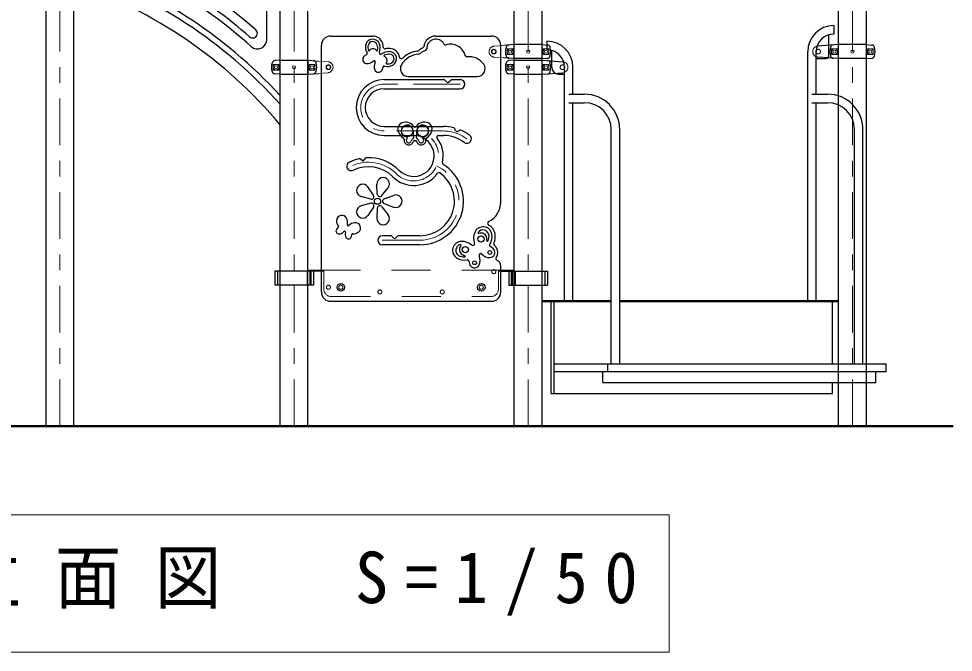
# Model space of a CAD drawing. Units: millimetres on the paper, scale 1:50. Extents: x -385 to 0, y -594 to 267.
# Drawn here: x -107 to -47.1, y -141.2 to -100.6 of the extents above; entities that cross this region are included whole.
import ezdxf

# ---------------------------------------------------------------- set-up
doc = ezdxf.new("R2010")
doc.units = ezdxf.units.MM
doc.linetypes.add('USER1', pattern=[4.5, 2.5, -2])
doc.linetypes.add('USER2', pattern=[6, 3, -1, 1, -1])
doc.layers.add('LY_1', color=7, linetype='Continuous', lineweight=25)
doc.styles.add('ＭＳ ゴシック', font='')
doc.styles.get('ＭＳ ゴシック').set_extended_font_data('MS Gothic')

msp = doc.modelspace()

# ---------------------------------------------------------------- linework, layer by layer
at = {"layer": 'LY_1'}
for p, q in [((-105.248, -126.662), (-105.248, -77.081)), ((-103.466, -126.662), (-103.466, -77.081)), ((-90.248, -126.662), (-90.248, -87.081)), ((-88.466, -126.662), (-88.466, -87.081)), ((-75.248, -126.662), (-75.248, -87.081)), ((-73.466, -126.662), (-73.466, -87.081)), ((-91.107, -101.888), (-91.107, -88.531)), ((-54.463, -126.662), (-54.463, -97.081)), ((-52.681, -126.662), (-52.681, -97.081)), ((-54.77, -100.99), (-54.77, -101.534)), ((-87.007, -101.662), (-84.317, -101.662)), ((-80.27, -101.662), (-76.707, -101.662)), ((-55.081, -102.902), (-55.081, -101.577)), ((-87.607, -118.062), (-87.607, -102.262)), ((-76.107, -112.302), (-76.107, -102.262)), ((-75.277, -102.212), (-75.907, -102.267)), ((-73.437, -102.212), (-75.277, -102.212)), ((-73.437, -102.212), (-73.121, -102.239)), ((-73.159, -101.99), (-73.159, -102.534)), ((-54.493, -102.212), (-55.799, -102.313)), ((-52.652, -102.212), (-54.493, -102.212)), ((-52.652, -102.212), (-52.337, -102.239)), ((-72.848, -103.662), (-72.848, -102.577)), ((-56.442, -118.662), (-56.442, -102.662)), ((-55.898, -105.39), (-55.898, -102.662)), ((-54.493, -103.112), (-55.799, -103.01)), ((-90.277, -103.212), (-90.593, -103.239)), ((-90.277, -103.212), (-88.436, -103.212)), ((-88.437, -103.212), (-87.807, -103.267)), ((-75.277, -103.112), (-75.907, -103.056)), ((-75.277, -103.212), (-75.593, -103.239)), ((-73.437, -103.112), (-75.277, -103.112)), ((-75.277, -103.212), (-73.436, -103.212)), ((-73.437, -103.112), (-73.121, -103.084)), ((-73.436, -103.212), (-72.13, -103.313)), ((-55.898, -103.102), (-55.281, -103.102)), ((-52.652, -103.112), (-54.493, -103.112)), ((-52.652, -103.112), (-52.337, -103.084)), ((-90.277, -104.112), (-90.593, -104.084)), ((-90.277, -104.112), (-88.436, -104.112)), ((-88.437, -104.112), (-87.807, -104.056)), ((-75.277, -104.112), (-75.593, -104.084)), ((-75.277, -104.112), (-73.436, -104.112)), ((-73.436, -104.112), (-72.13, -104.01)), ((-72.408, -104.102), (-72.031, -104.102)), ((-72.031, -118.662), (-72.031, -103.662)), ((-71.487, -105.39), (-71.487, -103.662)), ((-83.587, -104.457), (-79.753, -104.457)), ((-82.046, -104.257), (-77.614, -104.257)), ((-79.563, -104.613), (-79.697, -104.48)), ((-79.45, -104.613), (-79.317, -104.48)), ((-79.261, -104.457), (-78.707, -104.457)), ((-83.587, -105.037), (-78.707, -105.037)), ((-71.759, -105.39), (-70.759, -105.39)), ((-56.17, -105.39), (-55.17, -105.39)), ((-71.759, -105.934), (-70.759, -105.934)), ((-71.487, -118.662), (-71.487, -105.934)), ((-56.17, -105.934), (-55.17, -105.934)), ((-55.898, -118.662), (-55.898, -105.934)), ((-83.587, -107.457), (-79.787, -107.457)), ((-78.998, -107.733), (-79.075, -107.578)), ((-78.891, -107.77), (-78.735, -107.693)), ((-69.031, -122.662), (-69.031, -107.662)), ((-68.487, -122.662), (-68.487, -107.662)), ((-53.442, -122.662), (-53.442, -107.662)), ((-52.898, -122.662), (-52.898, -107.662)), ((-83.587, -108.037), (-81.689, -108.037)), ((-80.109, -108.037), (-79.787, -108.037)), ((-84.995, -109.644), (-85.133, -109.539)), ((-84.883, -109.629), (-84.777, -109.491)), ((-84.262, -111.868), (-84.621, -111.335)), ((-84.023, -111.79), (-84.045, -111.148)), ((-83.725, -111.886), (-83.33, -111.381)), ((-84.446, -112.121), (-85.063, -111.944)), ((-83.577, -112.09), (-82.974, -111.871)), ((-84.446, -112.373), (-85.063, -112.549)), ((-83.577, -112.403), (-82.974, -112.622)), ((-84.262, -112.625), (-84.621, -113.158)), ((-84.023, -112.703), (-84.045, -113.345)), ((-83.725, -112.607), (-83.33, -113.113)), ((-83.153, -114.457), (-83.707, -114.457)), ((-82.963, -114.613), (-83.097, -114.48)), ((-82.85, -114.613), (-82.717, -114.48)), ((-81.287, -114.457), (-82.661, -114.457)), ((-81.287, -115.037), (-83.707, -115.037)), ((-90.593, -116.726), (-90.593, -117.626)), ((-87.607, -116.726), (-90.593, -116.726)), ((-90.427, -116.726), (-90.427, -117.626)), ((-88.522, -116.726), (-88.522, -117.626)), ((-88.466, -116.662), (-87.607, -116.662)), ((-88.335, -116.726), (-88.335, -117.626)), ((-88.276, -116.726), (-88.276, -117.626)), ((-88.121, -116.726), (-88.121, -117.626)), ((-76.107, -118.062), (-76.107, -116.405)), ((-76.107, -116.662), (-75.248, -116.662)), ((-76.107, -116.726), (-73.121, -116.726)), ((-75.593, -116.726), (-75.593, -117.626)), ((-75.438, -116.726), (-75.438, -117.626)), ((-75.379, -116.726), (-75.379, -117.626)), ((-75.191, -116.726), (-75.191, -117.626)), ((-73.287, -116.726), (-73.287, -117.626)), ((-73.121, -116.726), (-73.121, -117.626)), ((-88.121, -117.626), (-90.593, -117.626)), ((-75.593, -117.626), (-73.121, -117.626)), ((-87.007, -118.662), (-76.707, -118.662)), ((-72.885, -124.562), (-72.885, -118.662)), ((-72.695, -124.562), (-72.695, -118.662)), ((-54.854, -122.662), (-54.854, -118.662)), ((-72.695, -122.662), (-51.417, -122.662)), ((-69.257, -123.162), (-69.257, -122.662)), ((-51.417, -123.162), (-51.417, -122.662)), ((-72.695, -123.162), (-51.417, -123.162)), ((-69.561, -123.862), (-69.561, -123.162)), ((-52.068, -123.862), (-52.068, -123.162)), ((-69.561, -123.862), (-52.068, -123.862)), ((-54.854, -124.562), (-54.854, -123.862)), ((-72.885, -124.562), (-54.854, -124.562))]:
    msp.add_line(p, q, dxfattribs=at)
at = {"layer": 'LY_1', "linetype": 'USER2', "lineweight": 13}
for p, q in [((-104.357, -126.662), (-104.357, -76.662)), ((-89.357, -126.662), (-89.357, -86.662)), ((-74.357, -126.662), (-74.357, -86.662)), ((-53.572, -126.662), (-53.572, -96.662)), ((-78.707, -104.747), (-83.587, -104.747)), ((-79.787, -107.747), (-83.587, -107.747)), ((-83.707, -114.747), (-81.287, -114.747))]:
    msp.add_line(p, q, dxfattribs=at)
at = {"layer": 'LY_1', "linetype": 'USER1', "lineweight": 13}
for p, q in [((-75.907, -102.267), (-76.538, -102.313)), ((-75.257, -102.232), (-75.257, -103.092)), ((-73.457, -102.232), (-73.457, -103.092)), ((-54.472, -102.232), (-54.472, -103.092)), ((-52.672, -102.232), (-52.672, -103.092)), ((-75.907, -103.056), (-76.538, -103.01)), ((-90.257, -103.232), (-90.257, -104.092)), ((-88.457, -103.232), (-88.457, -104.092)), ((-87.807, -103.267), (-87.176, -103.313)), ((-75.257, -103.232), (-75.257, -104.092)), ((-73.457, -103.232), (-73.457, -104.092)), ((-87.807, -104.056), (-87.176, -104.01)), ((-87.607, -116.662), (-76.107, -116.662)), ((-87.607, -116.726), (-87.457, -116.726)), ((-87.457, -117.862), (-87.457, -116.662)), ((-76.257, -117.862), (-76.257, -116.662)), ((-76.107, -116.726), (-76.257, -116.726)), ((-86.957, -118.362), (-76.757, -118.362))]:
    msp.add_line(p, q, dxfattribs=at)
at = {"layer": 'LY_1', "lineweight": 13}
for p, q in [((-75.322, -102.477), (-75.692, -102.477)), ((-75.692, -102.846), (-75.692, -102.477)), ((-75.322, -102.846), (-75.692, -102.846)), ((-73.392, -102.477), (-73.022, -102.477)), ((-73.392, -102.846), (-73.022, -102.846)), ((-73.022, -102.846), (-73.022, -102.477)), ((-54.907, -102.846), (-54.907, -102.477)), ((-54.537, -102.477), (-54.907, -102.477)), ((-54.537, -102.846), (-54.907, -102.846)), ((-52.607, -102.477), (-52.237, -102.477)), ((-52.607, -102.846), (-52.237, -102.846)), ((-52.237, -102.846), (-52.237, -102.477)), ((-90.322, -103.477), (-90.692, -103.477)), ((-90.692, -103.846), (-90.692, -103.477)), ((-88.392, -103.477), (-88.022, -103.477)), ((-88.022, -103.846), (-88.022, -103.477)), ((-75.692, -103.846), (-75.692, -103.477)), ((-75.322, -103.477), (-75.692, -103.477)), ((-73.392, -103.477), (-73.022, -103.477)), ((-73.022, -103.846), (-73.022, -103.477)), ((-90.322, -103.846), (-90.692, -103.846)), ((-88.392, -103.846), (-88.022, -103.846)), ((-75.322, -103.846), (-75.692, -103.846)), ((-73.392, -103.846), (-73.022, -103.846)), ((-65.317, -132.355), (-122.117, -132.355)), ((-65.317, -141.155), (-65.317, -132.355)), ((-122.117, -141.155), (-65.317, -141.155))]:
    msp.add_line(p, q, dxfattribs=at)
at = {"layer": 'LY_1', "lineweight": 50}
for p, q in [((-69.031, -118.662), (-73.466, -118.662)), ((-54.463, -118.662), (-68.487, -118.662)), ((-47.111, -126.662), (-147.512, -126.662))]:
    msp.add_line(p, q, dxfattribs=at)
at = {"layer": 'LY_1', "linetype": 'USER1', "lineweight": 13}
for centre, radius in [((-76.557, -102.662), 0.15), ((-76.557, -102.662), 0.13), ((-55.772, -102.662), 0.15), ((-87.157, -103.662), 0.15), ((-87.157, -103.662), 0.13), ((-72.157, -103.662), 0.15), ((-76.557, -116.762), 0.13), ((-87.157, -117.762), 0.13), ((-86.357, -117.762), 0.13), ((-83.857, -118.062), 0.13), ((-79.857, -118.062), 0.13), ((-77.357, -117.762), 0.13)]:
    msp.add_circle(centre, radius, dxfattribs=at)
at = {"layer": 'LY_1', "lineweight": 13}
for centre, radius in [((-75.507, -102.662), 0.185), ((-75.507, -102.662), 0.1), ((-74.357, -102.662), 0.1), ((-73.207, -102.662), 0.185), ((-73.207, -102.662), 0.1), ((-54.722, -102.662), 0.185), ((-54.722, -102.662), 0.1), ((-53.572, -102.662), 0.1), ((-52.422, -102.662), 0.185), ((-52.422, -102.662), 0.1), ((-90.507, -103.662), 0.185), ((-90.507, -103.662), 0.1), ((-89.357, -103.662), 0.1), ((-88.207, -103.662), 0.185), ((-88.207, -103.662), 0.1), ((-75.507, -103.662), 0.185), ((-75.507, -103.662), 0.1), ((-74.357, -103.662), 0.1), ((-73.207, -103.662), 0.185), ((-73.207, -103.662), 0.1)]:
    msp.add_circle(centre, radius, dxfattribs=at)
at = {"layer": 'LY_1'}
for centre, radius in [((-82.107, -107.747), 0.37), ((-81.107, -107.747), 0.37), ((-84.007, -112.247), 0.2), ((-77.374, -114.662), 0.2), ((-78.386, -115.349), 0.2), ((-76.811, -115.533), 0.12), ((-77.784, -116.193), 0.12), ((-86.357, -117.762), 0.24), ((-77.357, -117.762), 0.24)]:
    msp.add_circle(centre, radius, dxfattribs=at)
for centre, radius, start, end in [((-112.875, -125.35), 32, 48.83013, 69.37194), ((-112.875, -125.35), 31, 47.94292, 69.88404), ((-112.875, -125.35), 31.4, 48.83013, 69.37194), ((-112.924, -126.326), 30.807, 42.60283, 72.12115), ((-112.924, -126.326), 30.427, 41.81889, 71.89017), ((-112.924, -126.326), 29.573, 39.93461, 71.34822), ((-54.77, -102.662), 1.672, 90, 180), ((-92.007, -101.488), 0.3, 228.83013, 48.83013), ((-87.007, -102.262), 0.6, 90, 180), ((-84.317, -102.322), 0.661, 19.18034, 90), ((-80.27, -102.448), 0.786, 90, 172.44655), ((-76.707, -102.262), 0.6, 0, 90), ((-54.77, -102.662), 1.128, 90, 180), ((-91.707, -101.888), 0.6, 227.94292, 0), ((-84.071, -102.376), 0.713, 167.65203, 211.13986), ((-84.317, -102.322), 0.461, 19.18034, 167.65203), ((-84.071, -102.376), 0.553, 167.65203, 202.40114), ((-84.317, -102.322), 0.301, 19.18034, 167.65203), ((-84.664, -102.443), 0.668, 348.93864, 19.18034), ((-84.664, -102.443), 0.828, 339.41613, 19.18034), ((-84.664, -102.443), 1.028, 3.81231, 19.18034), ((-83.519, -102.367), 0.12, 183.81231, 282.68033), ((-81.169, -102.329), 0.12, 292.05955, 352.44655), ((-80.27, -102.448), 0.587, 28.85329, 182.36031), ((-79.651, -102.107), 0.12, 208.85329, 286.26437), ((-79.342, -103.167), 0.984, 15.19768, 106.26437), ((-74.807, -102.662), 1, 163.80375, 196.19625), ((-75.575, -102.438), 0.2, 95, 163.80375), ((-73.159, -103.662), 1.672, 0, 90), ((-73.139, -102.438), 0.2, 16.19625, 85), ((-73.907, -102.662), 1, 343.80375, 16.19625), ((-54.022, -102.662), 1, 163.55675, 196.44264), ((-54.79, -102.435), 0.2, 94.42251, 163.55675), ((-52.354, -102.438), 0.2, 16.19625, 85), ((-53.122, -102.662), 1, 343.80375, 16.19625), ((-84.701, -103.163), 0.259, 139.85618, 264.18174), ((-84.508, -103.325), 0.51, 114.1406, 139.85618), ((-84.75, -102.786), 0.08, 294.1406, 31.13986), ((-84.545, -102.572), 0.04, 202.40114, 326.39119), ((-84.294, -102.739), 0.262, 35.54452, 146.39119), ((-84.048, -102.563), 0.04, 215.54452, 348.93864), ((-83.814, -102.762), 0.08, 159.41613, 307.07651), ((-83.267, -103.487), 0.828, 87.3123, 127.07651), ((-83.557, -102.93), 0.04, 117.554, 250.94812), ((-83.267, -103.487), 0.668, 87.3123, 117.554), ((-83.656, -103.215), 0.262, 320.10145, 70.94812), ((-83.267, -103.487), 1.028, 87.3123, 102.68033), ((-83.25, -103.12), 0.301, 298.84062, 87.3123), ((-83.25, -103.12), 0.461, 298.84062, 87.3123), ((-83.25, -103.12), 0.661, 9.30779, 87.3123), ((-81.273, -104.226), 1.405, 93.64542, 148.763), ((-81.273, -104.226), 1.605, 96.1833, 134.39209), ((-81.459, -102.511), 0.12, 276.1833, 312.23441), ((-80.801, -103.235), 0.858, 112.05955, 132.23441), ((-81.37, -102.704), 0.12, 273.64542, 316.95526), ((-80.801, -103.235), 0.658, 102.96258, 136.95526), ((-80.976, -102.477), 0.12, 282.96258, 2.36031), ((-78.276, -102.878), 0.12, 195.19768, 276.99691), ((-78.125, -104.11), 1.121, 34.66343, 96.99691), ((-75.575, -102.885), 0.2, 196.19625, 265), ((-73.159, -103.662), 1.128, 0, 90), ((-73.139, -102.885), 0.2, 275, 343.80375), ((-55.281, -102.902), 0.2, 270, 0), ((-54.79, -102.888), 0.2, 196.44264, 265.57795), ((-52.354, -102.885), 0.2, 275, 343.80375), ((-89.807, -103.662), 1, 163.80375, 196.19625), ((-90.575, -103.438), 0.2, 95, 163.80375), ((-88.139, -103.438), 0.2, 16.19625, 85), ((-88.907, -103.662), 1, 343.80375, 16.19625), ((-84.672, -102.881), 0.542, 264.18174, 315.01615), ((-84.231, -103.321), 0.08, 331.47649, 135.01615), ((-83.685, -103.618), 0.542, 151.47649, 202.3109), ((-83.572, -103.666), 0.08, 75.35278, 172.35204), ((-83.372, -102.898), 0.713, 255.35278, 298.84062), ((-83.424, -103.409), 0.04, 140.10145, 264.0915), ((-83.372, -102.898), 0.553, 264.0915, 298.84062), ((-82.479, -102.993), 0.12, 189.30779, 314.39209), ((-82.046, -103.757), 0.5, 148.763, 270), ((-77.614, -103.757), 0.5, 270, 34.66343), ((-74.807, -103.662), 1, 163.80375, 196.19625), ((-75.575, -103.438), 0.2, 95, 163.80375), ((-73.14, -103.435), 0.2, 16.44325, 85.57749), ((-73.907, -103.662), 1, 343.55735, 16.44325), ((-90.575, -103.885), 0.2, 196.19625, 265), ((-88.139, -103.885), 0.2, 275, 343.80375), ((-83.947, -103.726), 0.259, 202.3109, 326.63646), ((-84.157, -103.587), 0.51, 326.63646, 352.35204), ((-75.575, -103.885), 0.2, 196.19625, 265), ((-73.14, -103.888), 0.2, 274.42205, 343.55735), ((-72.408, -103.662), 0.44, 180, 270), ((-83.587, -106.247), 1.79, 90, 270), ((-79.753, -104.537), 0.08, 45, 90), ((-79.507, -104.557), 0.08, 225, 315), ((-79.261, -104.537), 0.08, 90, 135), ((-78.707, -104.747), 0.29, 270, 90), ((-83.587, -106.247), 1.21, 90, 270), ((-70.759, -107.662), 2.272, 0, 90), ((-55.17, -107.662), 2.272, 0, 90), ((-70.759, -107.662), 1.728, 0, 90), ((-55.17, -107.662), 1.728, 0, 90), ((-82.207, -107.774), 0.598, 33.25389, 114.11452), ((-81.007, -107.774), 0.598, 65.88549, 146.74611), ((-82.275, -107.622), 0.432, 114.11451, 192.68347), ((-81.997, -107.56), 0.717, 192.68347, 239.51239), ((-82.107, -107.747), 0.38, 12.43224, 263.71783), ((-83.816, -108.123), 2.131, 359.21451, 12.43224), ((-81.607, -107.38), 0.12, 213.25389, 326.74611), ((-79.397, -108.123), 2.131, 167.56776, 180.78549), ((-81.107, -107.747), 0.38, 276.28217, 167.56776), ((-81.216, -107.56), 0.717, 300.48761, 347.31653), ((-80.939, -107.622), 0.432, 347.31653, 65.88549), ((-79.787, -110.247), 2.79, 76.33576, 90), ((-79.147, -107.613), 0.08, 26.34025, 76.33576), ((-78.926, -107.698), 0.08, 206.34025, 296.34025), ((-78.699, -107.764), 0.08, 66.34474, 116.34025), ((-79.787, -110.247), 2.79, 52.99625, 66.34474), ((-81.689, -109.347), 1.31, 225.01704, 90), ((-82.422, -108.281), 0.12, 350.97739, 59.51239), ((-82.007, -108.347), 0.3, 170.97739, 342.24721), ((-82.007, -108.347), 0.16, 132.32966, 342.24721), ((-82.155, -108.184), 0.06, 312.32966, 83.71783), ((-81.607, -108.475), 0.26, 121.60475, 162.24721), ((-81.806, -108.151), 0.12, 301.60475, 359.21451), ((-81.607, -108.475), 0.12, 17.75279, 162.24721), ((-81.408, -108.151), 0.12, 180.78549, 238.39525), ((-81.207, -108.347), 0.3, 197.75279, 9.02261), ((-81.607, -108.475), 0.26, 17.75279, 58.39525), ((-81.207, -108.347), 0.16, 197.75279, 47.67034), ((-81.059, -108.184), 0.06, 96.28217, 227.67034), ((-80.792, -108.281), 0.12, 120.48761, 189.02261), ((-80.109, -108.137), 0.1, 90, 217.44793), ((-81.689, -109.347), 1.89, 346.86777, 37.44793), ((-79.787, -110.247), 2.21, 52.99625, 90), ((-78.282, -108.25), 0.29, 232.99625, 52.99625), ((-84.587, -112.247), 2.79, 102.67433, 116.02183), ((-85.181, -109.603), 0.08, 52.67883, 102.67433), ((-84.714, -109.54), 0.08, 92.68332, 142.67883), ((-84.587, -112.247), 2.79, 45.01704, 92.68332), ((-85.684, -110), 0.29, 116.02183, 296.02183), ((-84.587, -112.247), 2.21, 45.01704, 116.02183), ((-84.946, -109.581), 0.08, 232.67883, 322.67883), ((-81.287, -112.247), 2.79, 270, 57.88849), ((-79.751, -109.799), 0.1, 166.86777, 237.88849), ((-83.645, -111.134), 0.4, 322, 182), ((-81.689, -109.347), 1.89, 225.01704, 323.98869), ((-81.287, -112.247), 2.21, 270, 55.07482), ((-80.079, -110.517), 0.1, 55.07482, 143.98869), ((-84.953, -111.559), 0.4, 34, 254), ((-84.4, -111.961), 0.166, 254, 34), ((-83.857, -111.784), 0.166, 182, 322), ((-82.837, -112.247), 0.4, 250, 110), ((-84.953, -112.934), 0.4, 106, 326), ((-84.4, -112.532), 0.166, 326, 106), ((-83.857, -112.709), 0.166, 38, 178), ((-83.52, -112.247), 0.166, 110, 250), ((-77.507, -112.302), 1.4, 296.29333, 0), ((-86.293, -113.499), 0.339, 27.75012, 176.2218), ((-83.645, -113.359), 0.4, 178, 38), ((-86.107, -113.511), 0.524, 176.2218, 219.70964), ((-86.532, -113.625), 0.609, 347.98591, 27.75012), ((-85.879, -113.764), 0.0588, 167.98591, 315.64629), ((-85.402, -114.23), 0.609, 95.88208, 135.64629), ((-85.429, -113.961), 0.339, 307.41039, 95.88208), ((-76.834, -113.665), 0.12, 116.29333, 242.82944), ((-77.243, -114.462), 0.776, 9.78042, 62.82944), ((-86.479, -114.152), 0.19, 148.42596, 272.75152), ((-86.321, -114.249), 0.375, 122.71038, 148.42596), ((-86.556, -113.884), 0.0588, 302.71038, 39.70964), ((-86.489, -113.944), 0.399, 272.75152, 323.58592), ((-86.121, -114.215), 0.0588, 340.04627, 143.58592), ((-85.691, -114.371), 0.399, 160.04627, 210.88068), ((-85.604, -114.394), 0.0588, 83.92256, 180.92182), ((-85.542, -113.814), 0.524, 263.92256, 307.41039), ((-76.816, -114.632), 1.035, 158.2521, 198.01631), ((-77.243, -114.462), 0.576, 9.78042, 158.2521), ((-77.52, -114.272), 0.04, 145.68156, 290.53791), ((-77.243, -114.462), 0.376, 9.78042, 145.68156), ((-77.374, -114.662), 0.376, 9.78042, 110.53791), ((-77.554, -114.515), 0.891, 326.29259, 9.78042), ((-77.554, -114.515), 1.091, 336.71436, 9.78042), ((-85.87, -114.478), 0.19, 210.88068, 335.20624), ((-86.038, -114.401), 0.375, 335.20624, 0.92182), ((-83.707, -114.747), 0.29, 90, 270), ((-83.153, -114.537), 0.08, 45, 90), ((-82.907, -114.557), 0.08, 225, 315), ((-82.661, -114.537), 0.08, 90, 135), ((-78.621, -115.398), 0.576, 90.12014, 238.59183), ((-78.62, -115.857), 1.035, 50.35593, 90.12014), ((-77.895, -114.983), 0.1, 230.35593, 18.01631), ((-77.685, -114.715), 0.692, 355.34566, 9.78042), ((-76.956, -114.775), 0.04, 175.34566, 336.53852), ((-77.554, -114.515), 0.692, 336.53852, 9.78042), ((-76.441, -114.994), 0.12, 156.71436, 229.69607), ((-78.621, -115.398), 0.376, 102.69068, 238.59183), ((-78.386, -115.349), 0.376, 137.83433, 238.59183), ((-78.694, -115.07), 0.04, 317.83433, 102.69068), ((-76.729, -115.065), 0.1, 146.29259, 243.29184), ((-76.811, -115.533), 0.323, 273.2507, 37.57626), ((-77.061, -115.725), 0.638, 37.57626, 63.29184), ((-77.061, -115.725), 0.838, 37.57626, 49.69607), ((-76.811, -115.533), 0.523, 322.27364, 37.57626), ((-78.456, -115.128), 0.891, 238.59183, 282.07966), ((-78.456, -115.128), 0.692, 238.59183, 271.83373), ((-78.222, -115.08), 0.692, 238.59183, 253.02659), ((-78.435, -115.779), 0.04, 271.83373, 73.02659), ((-78.248, -116.098), 0.1, 5.0804, 102.07966), ((-77.513, -116.032), 0.638, 185.0804, 210.79598), ((-77.406, -115.704), 0.1, 42.4163, 205.95595), ((-78.105, -116.044), 0.678, 335.12154, 25.95595), ((-76.831, -115.179), 0.678, 222.4163, 273.2507), ((-76.302, -115.927), 0.12, 142.27364, 246.84127), ((-76.507, -116.405), 0.4, 0, 66.84127), ((-77.784, -116.193), 0.323, 210.79598, 335.12154), ((-87.007, -118.062), 0.6, 180, 270), ((-76.707, -118.062), 0.6, 270, 0)]:
    msp.add_arc(centre, radius, start, end, dxfattribs=at)
at = {"layer": 'LY_1', "linetype": 'USER1', "lineweight": 13}
for centre, radius, start, end in [((-76.507, -102.662), 0.35, 95, 265), ((-75.277, -102.232), 0.02, 0, 91.98888), ((-55.772, -102.662), 0.35, 94.42251, 265.57795), ((-54.492, -102.232), 0.02, 0, 91.98888), ((-88.437, -103.232), 0.02, 88.01112, 180), ((-87.207, -103.662), 0.35, 275, 85), ((-75.277, -103.092), 0.02, 270, 0), ((-73.437, -103.232), 0.02, 88.01112, 180), ((-72.157, -103.662), 0.35, 274.42205, 85.57749), ((-54.492, -103.092), 0.02, 270, 0), ((-88.437, -104.092), 0.02, 180, 270), ((-73.437, -104.092), 0.02, 180, 270), ((-86.957, -117.862), 0.5, 180, 270), ((-76.757, -117.862), 0.5, 270, 0)]:
    msp.add_arc(centre, radius, start, end, dxfattribs=at)
at = {"layer": 'LY_1', "lineweight": 13}
for centre, start, end in [((-77.882, -102.662), 355.87048, 4.12952), ((-70.832, -102.662), 175.87048, 184.12952), ((-57.098, -102.662), 355.87048, 4.12952), ((-50.047, -102.662), 175.87048, 184.12952), ((-92.882, -103.662), 355.87048, 4.12952), ((-85.832, -103.662), 175.87048, 184.12952), ((-77.882, -103.662), 355.87048, 4.12952), ((-70.832, -103.662), 175.87048, 184.12952)]:
    msp.add_arc(centre, 2.567, start, end, dxfattribs=at)
at = {"layer": 'LY_1', "linetype": 'USER2', "lineweight": 13}
for centre, radius, start, end in [((-83.587, -106.247), 1.5, 90, 270), ((-81.689, -109.347), 1.6, 225.01704, 90), ((-79.787, -110.247), 2.5, 52.99625, 90), ((-84.587, -112.247), 2.5, 45.01704, 116.02183), ((-81.287, -112.247), 2.5, 270, 64.77578)]:
    msp.add_arc(centre, radius, start, end, dxfattribs=at)

# ---------------------------------------------------------------- texts
at = {"layer": 'LY_1', "insert": (-120.717, -136.755), "char_height": 3.299, "attachment_point": 4, "style": 'ＭＳ ゴシック'}
msp.add_mtext('\\T1.5;\\W0.95;D視立面図\u3000S=1/50', dxfattribs=at)

doc.saveas('drawing.dxf')
